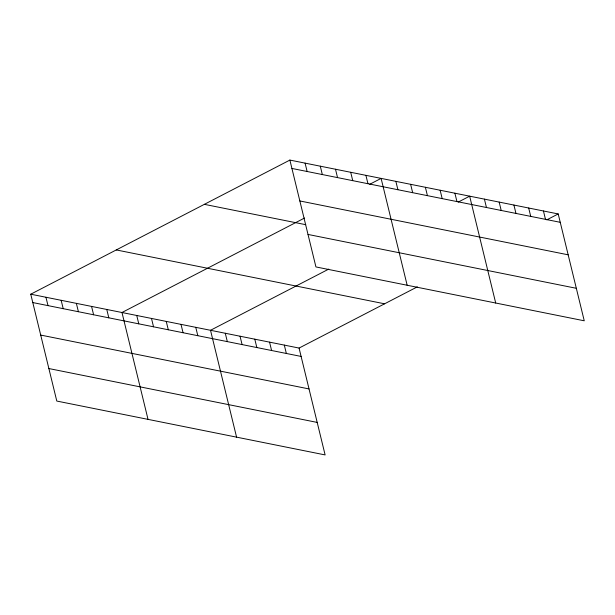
<?xml version="1.0" encoding="UTF-8"?>
<svg xmlns="http://www.w3.org/2000/svg" width="615" height="615" viewBox="0 0 615 615"><rect width="100%" height="100%" fill="white"/><g stroke="black" fill="none" stroke-linecap="round" stroke-linejoin="round"><path stroke-width="0.92" d="M30.75 294.201L299.067 348.067L325.12 454.923L56.795 401.057L30.75 294.201L289.88 160.077L558.205 213.943L584.25 320.799L315.933 266.933L289.88 160.077M304.556 218.018L121.978 312.512L148.031 419.368M369.707 184.292L381.108 178.396L407.161 285.252M328.764 269.093L210.522 330.286L236.575 437.142M458.252 202.074L469.652 196.17L495.705 303.026M299.067 348.067L417.308 286.867M546.797 219.847L558.205 213.943M291.925 168.449L560.242 222.315M299.843 200.951L568.168 254.818M204.372 204.341L305.74 224.69M308.007 234.438L576.324 288.297M116.266 249.936L384.583 303.802M32.787 302.565L301.112 356.431M40.713 335.067L309.03 388.934M48.877 368.554L317.194 422.42M543.445 210.983L545.482 219.347M528.685 208.016L530.73 216.388M513.925 205.056L515.97 213.428M499.172 202.097L501.21 210.461M484.412 199.129L486.45 207.501M454.9 193.21L456.937 201.574M440.14 190.243L442.177 198.614M425.38 187.283L427.425 195.647M410.628 184.316L412.665 192.687M395.868 181.356L397.905 189.728M365.91 175.344L367.947 183.708M350.704 172.292L352.741 180.656M335.498 169.24L337.535 177.604M320.292 166.188L322.329 174.552M305.086 163.129L307.123 171.5M284.315 345.1L286.352 353.471M269.555 342.14L271.592 350.504M254.794 339.173L256.839 347.544M240.042 336.213L242.079 344.585M225.282 333.253L227.319 341.617M195.77 327.326L197.807 335.69M181.01 324.366L183.047 332.73M166.25 321.399L168.295 329.771M151.49 318.439L153.535 326.803M136.738 315.472L138.775 323.844M106.772 309.46L108.817 317.832M91.566 306.408L93.611 314.78M76.368 303.356L78.405 311.72M61.162 300.305L63.199 308.668M45.956 297.253L47.993 305.617"/></g></svg>
